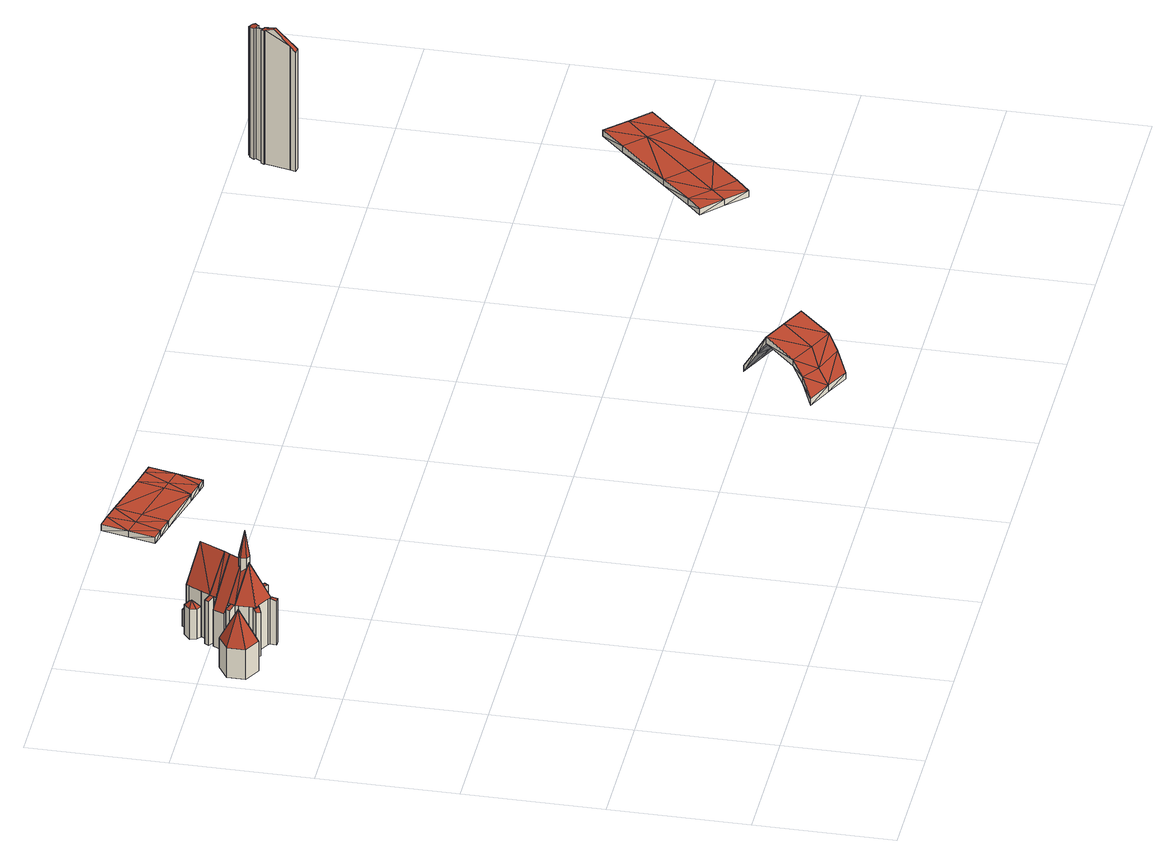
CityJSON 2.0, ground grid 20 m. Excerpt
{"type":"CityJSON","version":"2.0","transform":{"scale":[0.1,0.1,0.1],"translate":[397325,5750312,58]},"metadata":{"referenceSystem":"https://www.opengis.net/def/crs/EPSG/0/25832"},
"CityObjects":{
"building1":{"type":"Building","attributes":{"Gemeindeschluessel":"05558044","Geometrietyp2DReferenz":"3000","function":"31001_3043"},"children":["building1-1","building1-2","building1-3","building1-4","building1-5","building1-6","building1-7","building1-8","building1-9","building1-10","building1-11","building1-12","building1-13","building1-14","building1-15","building1-16","building1-17"]},
"building1-1":{"type":"BuildingPart","attributes":{"roofType":"2100","measuredHeight":7.21},"parents":["building1"],"geometry":[{"type":"Solid","lod":"2","boundaries":[[[[0,1,2,3]],[[4,5,1,0]],[[3,2,6,7]],[[4,0,3,7]],[[1,5,6,2]],[[6,5,4,7]]]],"semantics":{"surfaces":[{"type":"WallSurface"},{"type":"RoofSurface"},{"type":"GroundSurface"},{"type":"ClosureSurface"}],"values":[[0,0,0,1,2,3]]}}]},
"building1-2":{"type":"BuildingPart","attributes":{"roofType":"1000","measuredHeight":2.61},"parents":["building1"],"geometry":[{"type":"Solid","lod":"2","boundaries":[[[[8,9,10,11]],[[12,13,9,8]],[[14,15,13,12]],[[16,17,15,14]],[[18,19,17,16]],[[20,21,19,18]],[[11,10,22,23]],[[24,20,18,16,14,12,8,11,23]],[[9,13,15,17,19,21,25,22,10]],[[25,24,23,22]],[[21,20,24,25]]]],"semantics":{"surfaces":[{"type":"WallSurface"},{"type":"RoofSurface"},{"type":"GroundSurface"},{"type":"ClosureSurface"}],"values":[[0,0,0,0,0,0,0,1,2,3,3]]}}]},
"building1-3":{"type":"BuildingPart","attributes":{"roofType":"2100","measuredHeight":7.21},"parents":["building1"],"geometry":[{"type":"Solid","lod":"2","boundaries":[[[[26,27,28,29]],[[30,31,27,26]],[[29,28,32,33]],[[30,26,29,33]],[[27,31,32,28]],[[32,31,30,33]]]],"semantics":{"surfaces":[{"type":"WallSurface"},{"type":"RoofSurface"},{"type":"GroundSurface"},{"type":"ClosureSurface"}],"values":[[0,0,0,1,2,3]]}}]},
"building1-4":{"type":"BuildingPart","attributes":{"roofType":"2100","measuredHeight":7.2},"parents":["building1"],"geometry":[{"type":"Solid","lod":"2","boundaries":[[[[34,35,36,37]],[[38,39,40,41]],[[37,36,39,38]],[[41,34,37,38]],[[35,40,39,36]],[[40,35,34,41]]]],"semantics":{"surfaces":[{"type":"WallSurface"},{"type":"RoofSurface"},{"type":"GroundSurface"},{"type":"ClosureSurface"}],"values":[[0,0,0,1,2,3]]}}]},
"building1-5":{"type":"BuildingPart","attributes":{"roofType":"3100","measuredHeight":12.63},"parents":["building1"],"geometry":[{"type":"Solid","lod":"2","boundaries":[[[[42,43,31,30]],[[44,45,46,47,48]],[[49,50,48]],[[51,44,48,50]],[[42,30,33,49]],[[50,49,33]],[[51,52,44]],[[31,43,53,46,45,54,32]],[[31,32,33,30]],[[55,48,47]],[[53,56,55,47,46]],[[43,42,56,53]],[[45,44,52,54]],[[33,32,54,52]],[[52,51,50,33]],[[55,49,48]],[[56,49,55]],[[42,49,56]]]],"semantics":{"surfaces":[{"type":"WallSurface"},{"type":"RoofSurface"},{"type":"GroundSurface"},{"type":"ClosureSurface"}],"values":[[0,0,1,1,1,1,0,2,3,0,3,3,3,3,3,0,3,3]]}}]},
"building1-6":{"type":"BuildingPart","attributes":{"roofType":"4000","measuredHeight":12.63},"parents":["building1"],"geometry":[{"type":"Solid","lod":"2","boundaries":[[[[57,58,59,60]],[[61,58,57]],[[62,63,64]],[[33,32,62,64]],[[65,66,67,68]],[[69,70,71,72]],[[73,74,70,69]],[[64,57,60,75,50,33]],[[68,76,77,51,50,78,65]],[[69,72,79,78,50,75,73]],[[58,62,32,54,80,67,66,81,82,71,70,74,83,59]],[[61,57,64,63]],[[62,58,61,63]],[[52,77,84]],[[52,54,32,33]],[[80,54,52,84]],[[84,77,76]],[[80,84,76,68,67]],[[65,78,85]],[[81,66,65,85]],[[82,79,72,71]],[[85,78,79]],[[81,85,79,82]],[[73,75,86]],[[83,74,73,86]],[[86,75,60]],[[59,83,86,60]],[[52,51,77]],[[33,50,51,52]]]],"semantics":{"surfaces":[{"type":"WallSurface"},{"type":"RoofSurface"},{"type":"GroundSurface"},{"type":"ClosureSurface"}],"values":[[0,0,0,0,0,0,0,1,1,1,2,0,3,0,3,3,0,3,0,3,0,0,3,0,3,0,3,0,3]]}}]},
"building1-7":{"type":"BuildingPart","attributes":{"roofType":"3100","measuredHeight":12.63},"parents":["building1"],"geometry":[{"type":"Solid","lod":"2","boundaries":[[[[87,88,89,90,91]],[[41,40,88,87]],[[92,93,94]],[[95,94,93]],[[34,41,87,91,92]],[[93,92,91]],[[96,89,88,40,35,97,98,99]],[[100,91,90]],[[96,101,100,90,89]],[[99,95,101,96]],[[35,40,41,34]],[[97,102,94,98]],[[35,34,102,97]],[[95,99,98,94]],[[94,102,92]],[[102,34,92]],[[93,91,100]],[[101,93,100]],[[93,101,95]]]],"semantics":{"surfaces":[{"type":"WallSurface"},{"type":"RoofSurface"},{"type":"GroundSurface"},{"type":"ClosureSurface"}],"values":[[0,0,1,1,1,1,2,0,3,3,3,3,3,3,3,3,0,3,3]]}}]},
"building1-8":{"type":"BuildingPart","attributes":{"roofType":"2100","measuredHeight":7.21},"parents":["building1"],"geometry":[{"type":"Solid","lod":"2","boundaries":[[[[103,104,105,106]],[[79,82,104,103]],[[106,105,66,65]],[[85,79,103,106,65]],[[104,82,81,66,105]],[[81,82,79,85]],[[66,81,85,65]]]],"semantics":{"surfaces":[{"type":"WallSurface"},{"type":"RoofSurface"},{"type":"GroundSurface"},{"type":"ClosureSurface"}],"values":[[0,0,0,1,2,3,3]]}}]},
"building1-9":{"type":"BuildingPart","attributes":{"roofType":"4000","measuredHeight":17.47},"parents":["building1"],"geometry":[{"type":"Solid","lod":"2","boundaries":[[[[107,108,109,110,111,112]],[[113,114,115,116,117,118]],[[119,120,114,113]],[[121,122,120,119]],[[112,111,122,121]],[[112,123,107]],[[107,123,118]],[[118,123,113]],[[113,123,119]],[[119,123,121]],[[121,123,112]],[[110,115,114,120,122,111]],[[50,108,107,118,117]],[[110,109,116,115]],[[109,108,50,117,116]]]],"semantics":{"surfaces":[{"type":"WallSurface"},{"type":"RoofSurface"},{"type":"GroundSurface"},{"type":"ClosureSurface"}],"values":[[0,0,0,0,0,1,1,1,1,1,1,2,0,3,3]]}}]},
"building1-10":{"type":"BuildingPart","attributes":{"roofType":"1000","measuredHeight":2.61},"parents":["building1"],"geometry":[{"type":"Solid","lod":"2","boundaries":[[[[63,62,124,125]],[[126,127,58,61]],[[61,63,125,126]],[[62,58,127,124]],[[62,63,61,58]],[[127,126,125,124]]]],"semantics":{"surfaces":[{"type":"WallSurface"},{"type":"RoofSurface"},{"type":"GroundSurface"},{"type":"ClosureSurface"}],"values":[[0,0,1,2,3,3]]}}]},
"building1-11":{"type":"BuildingPart","attributes":{"roofType":"3100","measuredHeight":12.63},"parents":["building1"],"geometry":[{"type":"Solid","lod":"2","boundaries":[[[[21,20,128]],[[129,130,21,128]],[[131,132,130,129]],[[7,6,132,131]],[[94,98,5,4]],[[133,134,35,34]],[[135,136,137,134,133]],[[138,139,140]],[[141,142,138,140]],[[143,22,142,141]],[[23,22,143]],[[129,128,144,92,131]],[[4,7,131,92,94]],[[141,140,135,133,34,144,143]],[[34,92,144]],[[130,132,6,5,98,97,35,134,137,138,142,22,25,21]],[[5,6,7,4]],[[98,94,102,97]],[[94,92,102]],[[102,34,35,97]],[[102,92,34]],[[136,135,140,139]],[[138,137,136,139]],[[23,143,144,24]],[[22,23,24,25]],[[20,24,144,128]],[[24,20,21,25]]]],"semantics":{"surfaces":[{"type":"WallSurface"},{"type":"RoofSurface"},{"type":"GroundSurface"},{"type":"ClosureSurface"}],"values":[[0,0,0,0,0,0,0,0,0,0,0,1,1,1,1,2,3,3,3,3,3,0,3,0,3,0,3]]}}]},
"building1-12":{"type":"BuildingPart","attributes":{"roofType":"4000","measuredHeight":5.68},"parents":["building1"],"geometry":[{"type":"Solid","lod":"2","boundaries":[[[[145,146,147,148]],[[149,150,146,145]],[[151,152,150,149]],[[139,138,152,151]],[[148,147,137,136]],[[153,154,148,136]],[[148,154,145]],[[145,154,149]],[[149,154,151]],[[154,139,151]],[[139,154,153]],[[153,136,139]],[[146,150,152,138,137,147]],[[138,139,136,137]]]],"semantics":{"surfaces":[{"type":"WallSurface"},{"type":"RoofSurface"},{"type":"GroundSurface"},{"type":"ClosureSurface"}],"values":[[0,0,0,0,0,1,1,1,1,1,1,0,2,3]]}}]},
"building1-13":{"type":"BuildingPart","attributes":{"roofType":"2100","measuredHeight":7.21},"parents":["building1"],"geometry":[{"type":"Solid","lod":"2","boundaries":[[[[155,156,98,94]],[[157,158,156,155]],[[95,99,158,157]],[[157,155,94,95]],[[156,158,99,98]],[[94,98,99,95]]]],"semantics":{"surfaces":[{"type":"WallSurface"},{"type":"RoofSurface"},{"type":"GroundSurface"},{"type":"ClosureSurface"}],"values":[[0,0,0,1,2,3]]}}]},
"building1-14":{"type":"BuildingPart","attributes":{"roofType":"4000","measuredHeight":9.44},"parents":["building1"],"geometry":[{"type":"Solid","lod":"2","boundaries":[[[[159,160,161,162]],[[163,164,160,159]],[[165,166,164,163]],[[167,168,166,165]],[[169,170,168,167]],[[171,125,124,170,169]],[[172,173,127,126,174]],[[175,176,173,172]],[[162,161,176,175]],[[175,177,162]],[[162,177,159]],[[159,177,163]],[[163,177,165]],[[165,177,167]],[[178,167,177,175,172,174,171]],[[178,169,167]],[[178,171,169]],[[160,164,166,168,170,124,127,173,176,161]],[[125,171,174,126]],[[127,124,125,126]]]],"semantics":{"surfaces":[{"type":"WallSurface"},{"type":"RoofSurface"},{"type":"GroundSurface"},{"type":"ClosureSurface"}],"values":[[0,0,0,0,0,0,0,0,0,1,1,1,1,1,1,0,0,2,0,3]]}}]},
"building1-15":{"type":"BuildingPart","attributes":{"roofType":"3100","measuredHeight":12.63},"parents":["building1"],"geometry":[{"type":"Solid","lod":"2","boundaries":[[[[90,89,179,180]],[[47,46,99,95]],[[181,182,43,42]],[[180,179,182,181]],[[55,47,95,93,49]],[[100,90,180,181,42,49,93]],[[89,96,99,46,53,43,182,179]],[[89,90,100,101,96]],[[100,93,101]],[[101,95,99,96]],[[101,93,95]],[[46,47,55,56,53]],[[55,49,56]],[[56,42,43,53]],[[49,42,56]]]],"semantics":{"surfaces":[{"type":"WallSurface"},{"type":"RoofSurface"},{"type":"GroundSurface"},{"type":"ClosureSurface"}],"values":[[0,0,0,0,1,1,2,3,3,3,3,3,3,3,3]]}}]},
"building1-16":{"type":"BuildingPart","attributes":{"roofType":"2100","measuredHeight":7.21},"parents":["building1"],"geometry":[{"type":"Solid","lod":"2","boundaries":[[[[60,59,183,184]],[[185,186,74,73]],[[184,183,186,185]],[[73,86,60,184,185]],[[59,83,74,186,183]],[[83,59,60,86]],[[74,83,86,73]]]],"semantics":{"surfaces":[{"type":"WallSurface"},{"type":"RoofSurface"},{"type":"GroundSurface"},{"type":"ClosureSurface"}],"values":[[0,0,0,1,2,3,3]]}}]},
"building1-17":{"type":"BuildingPart","attributes":{"roofType":"2100","measuredHeight":7.22},"parents":["building1"],"geometry":[{"type":"Solid","lod":"2","boundaries":[[[[187,188,189,190]],[[68,67,188,187]],[[190,189,45,44]],[[52,84,76,68,187,190,44]],[[188,67,80,54,45,189]],[[80,67,68,76,84]],[[84,52,54,80]],[[45,54,52,44]]]],"semantics":{"surfaces":[{"type":"WallSurface"},{"type":"RoofSurface"},{"type":"GroundSurface"},{"type":"ClosureSurface"}],"values":[[0,0,0,1,2,3,3,3]]}}]},
"building2":{"type":"Building","attributes":{"Geometrietyp2DReferenz":"2000","Gemeindeschluessel":"05558044","function":"53001_1800","roofType":"9999","measuredHeight":1},"geometry":[{"type":"Solid","lod":"2","boundaries":[[[[191,192,193]],[[192,194,193]],[[195,196,191]],[[196,192,191]],[[197,198,195]],[[198,196,195]],[[199,200,197]],[[200,198,197]],[[201,202,199]],[[202,200,199]],[[203,204,201]],[[204,202,201]],[[205,206,203]],[[206,204,203]],[[207,208,205]],[[208,206,205]],[[209,210,207]],[[210,208,207]],[[211,212,209]],[[212,210,209]],[[213,214,211]],[[214,212,211]],[[215,216,213]],[[216,214,213]],[[217,218,215]],[[218,216,215]],[[193,194,217]],[[194,218,217]],[[194,192,196]],[[194,196,219]],[[219,196,198]],[[219,198,220]],[[220,198,200]],[[220,200,221]],[[221,200,202]],[[221,202,222]],[[222,202,204]],[[222,204,206]],[[218,194,216]],[[216,194,219]],[[216,219,214]],[[214,219,220]],[[214,220,221]],[[214,221,212]],[[212,221,210]],[[210,221,222]],[[210,222,208]],[[208,222,206]],[[193,195,191]],[[193,223,195]],[[223,197,195]],[[223,224,197]],[[224,199,197]],[[224,225,199]],[[225,201,199]],[[225,226,201]],[[226,203,201]],[[226,205,203]],[[217,215,193]],[[215,223,193]],[[215,213,223]],[[213,224,223]],[[213,225,224]],[[213,211,225]],[[211,209,225]],[[209,226,225]],[[209,207,226]],[[207,205,226]]]],"semantics":{"surfaces":[{"type":"WallSurface"},{"type":"GroundSurface"},{"type":"RoofSurface"}],"values":[[0,0,0,0,0,0,0,0,0,0,0,0,0,0,0,0,0,0,0,0,0,0,0,0,0,0,0,0,1,1,1,1,1,1,1,1,1,1,1,1,1,1,1,1,1,1,1,1,2,2,2,2,2,2,2,2,2,2,2,2,2,2,2,2,2,2,2,2]]}}]},
"building3":{"type":"Building","attributes":{"Geometrietyp2DReferenz":"2000","Gemeindeschluessel":"05558044","function":"53001_1800","roofType":"9999","measuredHeight":1},"geometry":[{"type":"Solid","lod":"2","boundaries":[[[[227,228,229]],[[228,230,229]],[[231,232,227]],[[232,228,227]],[[233,234,231]],[[234,232,231]],[[235,236,233]],[[236,234,233]],[[237,238,235]],[[238,236,235]],[[239,240,237]],[[240,238,237]],[[241,242,239]],[[242,240,239]],[[243,244,241]],[[244,242,241]],[[245,246,243]],[[246,244,243]],[[247,248,245]],[[248,246,245]],[[249,250,247]],[[250,248,247]],[[251,252,249]],[[252,250,249]],[[253,254,251]],[[254,252,251]],[[229,230,253]],[[230,254,253]],[[230,228,232]],[[230,232,255]],[[255,232,234]],[[255,234,256]],[[256,234,257]],[[257,234,236]],[[257,236,258]],[[258,236,238]],[[242,258,238]],[[242,238,240]],[[254,230,252]],[[252,230,255]],[[250,252,255]],[[250,255,256]],[[250,256,248]],[[248,256,257]],[[248,257,258]],[[248,258,246]],[[246,258,242]],[[246,242,244]],[[229,231,227]],[[229,259,231]],[[259,233,231]],[[259,260,233]],[[260,261,233]],[[261,235,233]],[[261,262,235]],[[262,237,235]],[[241,237,262]],[[241,239,237]],[[253,251,229]],[[251,259,229]],[[249,259,251]],[[249,260,259]],[[249,247,260]],[[247,261,260]],[[247,262,261]],[[247,245,262]],[[245,241,262]],[[245,243,241]]]],"semantics":{"surfaces":[{"type":"WallSurface"},{"type":"GroundSurface"},{"type":"RoofSurface"}],"values":[[0,0,0,0,0,0,0,0,0,0,0,0,0,0,0,0,0,0,0,0,0,0,0,0,0,0,0,0,1,1,1,1,1,1,1,1,1,1,1,1,1,1,1,1,1,1,1,1,2,2,2,2,2,2,2,2,2,2,2,2,2,2,2,2,2,2,2,2]]}}]},
"building4":{"type":"Building","attributes":{"Geometrietyp2DReferenz":"2000","Gemeindeschluessel":"05515000","function":"53001_1800","roofType":"9999","measuredHeight":1},"geometry":[{"type":"Solid","lod":"2","boundaries":[[[[263,264,265]],[[264,266,265]],[[267,268,263]],[[268,264,263]],[[269,270,267]],[[270,268,267]],[[271,272,269]],[[272,270,269]],[[273,274,271]],[[274,272,271]],[[275,276,273]],[[276,274,273]],[[277,278,275]],[[278,276,275]],[[279,280,277]],[[280,278,277]],[[281,282,279]],[[282,280,279]],[[283,284,281]],[[284,282,281]],[[285,286,283]],[[286,284,283]],[[265,266,285]],[[266,286,285]],[[266,264,268]],[[266,268,287]],[[287,268,270]],[[287,270,288]],[[288,270,289]],[[289,270,272]],[[289,272,274]],[[289,274,276]],[[286,266,287]],[[286,287,284]],[[284,287,282]],[[282,287,288]],[[282,288,289]],[[282,289,280]],[[280,289,276]],[[280,276,278]],[[265,267,263]],[[265,290,267]],[[290,269,267]],[[290,291,269]],[[291,292,269]],[[292,271,269]],[[292,273,271]],[[292,275,273]],[[285,290,265]],[[285,283,290]],[[283,281,290]],[[281,291,290]],[[281,292,291]],[[281,279,292]],[[279,275,292]],[[279,277,275]]]],"semantics":{"surfaces":[{"type":"WallSurface"},{"type":"GroundSurface"},{"type":"RoofSurface"}],"values":[[0,0,0,0,0,0,0,0,0,0,0,0,0,0,0,0,0,0,0,0,0,0,0,0,1,1,1,1,1,1,1,1,1,1,1,1,1,1,1,1,2,2,2,2,2,2,2,2,2,2,2,2,2,2,2,2]]}}]},
"building5":{"type":"Building","attributes":{"Gemeindeschluessel":"05558044","Geometrietyp2DReferenz":"3000","function":"51009_1700","roofType":"5000","measuredHeight":21.86},"geometry":[{"type":"Solid","lod":"2","boundaries":[[[[293,294,295,296]],[[297,298,294,293]],[[299,300,298,297]],[[301,302,300,299]],[[303,304,302,301]],[[305,306,304,303]],[[307,308,306,305]],[[309,310,308,307]],[[311,312,310,309]],[[313,314,312,311]],[[315,316,314,313]],[[317,318,316,315]],[[319,320,318,317]],[[321,322,320,319]],[[323,324,322,321]],[[325,326,324,323]],[[327,328,326,325]],[[329,330,328,327]],[[331,332,330,329]],[[333,334,332,331]],[[335,336,334,333]],[[337,338,336,335]],[[339,340,338,337]],[[341,342,340,339]],[[343,344,342,341]],[[296,295,344,343]],[[329,327,325,323,321,319,317,315,313,311,309,307,305,303,301,299,345,346,337,335,333,331]],[[341,339,346,345,297,293,296,343]],[[297,345,299]],[[337,346,339]],[[294,298,300,302,304,306,308,310,312,314,316,318,320,322,324,326,328,330,332,334,336,338,340,342,344,295]]]],"semantics":{"surfaces":[{"type":"WallSurface"},{"type":"RoofSurface"},{"type":"GroundSurface"}],"values":[[0,0,0,0,0,0,0,0,0,0,0,0,0,0,0,0,0,0,0,0,0,0,0,0,0,0,1,1,0,0,2]]}}]}
},
"vertices":[
[170,793,90],[170,793,20],[173,799,20],[173,799,90],[161,798,93],[161,798,20],[164,804,20],[164,804,93],
[126,842,47],[126,842,20],[119,844,20],[119,844,47],[132,838,47],[132,838,20],[154,826,47],[154,826,20],[161,823,47],[161,823,20],[167,819,47],[167,819,20],[162,810,47],[162,810,20],[115,835,20],[115,835,47],[138,823,47],[138,823,20],
[65,774,90],[65,774,20],[62,768,20],[62,768,90],[75,769,93],[75,769,20],[72,763,20],[72,763,93],
[91,801,93],[91,801,20],[83,806,20],[83,806,90],[79,800,90],[79,800,20],[88,795,20],[88,795,93],
[77,773,93],[77,773,20],[129,739,93],[129,739,20],[133,745,20],[133,745,92],[133,745,93],[105,759,147],[100,749,147],[127,736,94],[127,736,93],[105,759,20],[127,736,20],[132,746,93],[105,759,93],
[72,743,93],[72,743,20],[72,738,20],[72,738,93],[72,743,47],[72,758,20],[72,758,47],[72,758,93],[104,720,93],[104,720,20],[125,734,20],[125,734,93],[77,732,93],[77,732,20],[95,722,20],[95,722,93],[77,731,93],[77,731,20],[72,734,93],[126,735,93],[128,736,93],[101,719,93],[98,720,93],[128,736,20],[101,719,20],[98,720,20],[72,734,20],[128,736,92],[101,719,92],[72,734,92],
[89,795,93],[89,795,20],[86,791,20],[86,791,92],[86,791,93],[120,786,147],[115,778,147],[147,772,93],[143,766,93],[115,778,20],[120,786,20],[147,772,20],[143,766,20],[87,791,93],[115,778,93],[120,786,93],
[98,710,90],[98,710,20],[105,710,20],[105,710,90],
[103,748,155],[103,748,140],[103,748,93],[103,748,20],[110,752,20],[110,752,155],[96,759,155],[96,759,20],[96,751,20],[96,751,93],[96,751,140],[96,751,155],[102,763,155],[102,763,20],[110,760,155],[110,760,20],[103,755,195],
[52,758,20],[52,758,47],[53,742,47],[53,742,20],
[162,810,101],[166,808,93],[166,808,20],[165,807,93],[165,807,20],[99,814,93],[99,814,20],[98,814,93],[98,814,68],[98,814,20],[109,833,20],[109,833,68],[109,833,93],[111,837,93],[111,837,20],[115,835,100],[138,823,147],
[89,828,68],[89,828,20],[91,819,20],[91,819,68],[99,837,68],[99,837,20],[100,838,68],[100,838,20],[99,815,68],[99,827,77],
[156,767,90],[156,767,20],[153,761,90],[153,761,20],
[6,735,67],[6,735,20],[30,722,20],[30,722,67],[6,761,67],[6,761,20],[29,776,67],[29,776,20],[52,763,67],[52,763,20],[51,758,67],[51,758,20],[52,758,67],[52,742,67],[52,742,20],[53,742,67],[53,737,67],[53,737,20],[30,750,115],[51,758,69],
[79,794,20],[79,794,78],[70,777,79],[70,777,20],
[64,732,20],[64,732,90],[67,726,90],[67,726,20],
[135,729,90],[135,729,20],[139,735,20],[139,735,90],
[432,42,285],[432,42,275],[469,25,285],[469,25,275],[438,54,315],[438,54,305],[444,68,337],[444,68,327],[464,109,356],[464,109,346],[470,122,333],[470,122,323],[480,143,296],[480,143,286],[516,126,296],[516,126,286],[552,109,296],[552,109,286],[542,88,333],[542,88,323],[536,75,356],[536,75,346],[517,33,337],[517,33,327],[510,20,315],[510,20,305],[505,8,285],[505,8,275],[475,39,297],[480,50,327],[500,92,346],[510,113,308],[475,39,307],[480,50,337],[500,92,356],[510,113,318],
[347,1000,19],[347,1000,9],[338,961,19],[338,961,9],[366,996,19],[366,996,9],[390,990,19],[390,990,9],[462,973,18],[462,973,8],[487,967,18],[487,967,8],[500,964,18],[500,964,8],[491,925,18],[491,925,8],[482,886,18],[482,886,8],[469,889,18],[469,889,8],[444,895,18],[444,895,8],[372,912,19],[372,912,9],[347,918,19],[347,918,9],[329,922,19],[329,922,9],[362,955,9],[381,951,9],[453,934,8],[466,931,8],[362,955,19],[381,951,19],[453,934,18],[466,931,18],
[1257,355,26],[1257,355,16],[1286,327,26],[1286,327,16],[1277,375,27],[1277,375,17],[1318,416,27],[1318,416,17],[1388,486,27],[1388,486,17],[1422,520,27],[1422,520,17],[1450,491,27],[1450,491,17],[1478,463,27],[1478,463,17],[1444,429,27],[1444,429,17],[1375,359,27],[1375,359,17],[1334,318,27],[1334,318,17],[1314,299,26],[1314,299,16],[1305,347,17],[1346,388,17],[1416,458,17],[1305,347,27],[1346,388,27],[1416,458,27],
[1265,919,211],[1265,919,13],[1263,911,13],[1263,911,204],[1266,919,211],[1266,919,13],[1273,955,228],[1273,955,13],[1272,956,228],[1272,956,13],[1275,961,227],[1275,961,13],[1278,959,227],[1278,959,13],[1284,970,223],[1284,970,13],[1282,972,223],[1282,972,13],[1287,979,221],[1287,979,13],[1290,979,221],[1290,979,13],[1291,981,220],[1291,981,13],[1296,977,220],[1296,977,13],[1296,976,221],[1296,976,13],[1296,973,222],[1296,973,13],[1296,972,222],[1296,972,13],[1290,968,223],[1290,968,13],[1289,967,224],[1289,967,13],[1286,970,223],[1286,970,13],[1279,958,227],[1279,958,13],[1282,957,227],[1282,957,13],[1279,952,229],[1279,952,13],[1278,953,229],[1278,953,13],[1272,918,212],[1272,918,13],[1273,918,212],[1273,918,13],[1271,910,205],[1271,910,13],[1271,943,232],[1276,941,232]
]}
